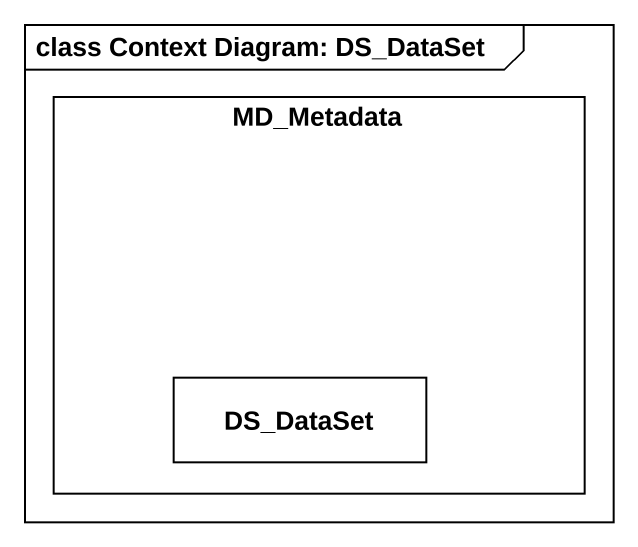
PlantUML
@startuml
mainframe class Context Diagram: DS_DataSet
hide circle
hide empty members
rectangle MD_Metadata #FFFFFF {
  class DS_DataSet #FFFFFF
}
@enduml
